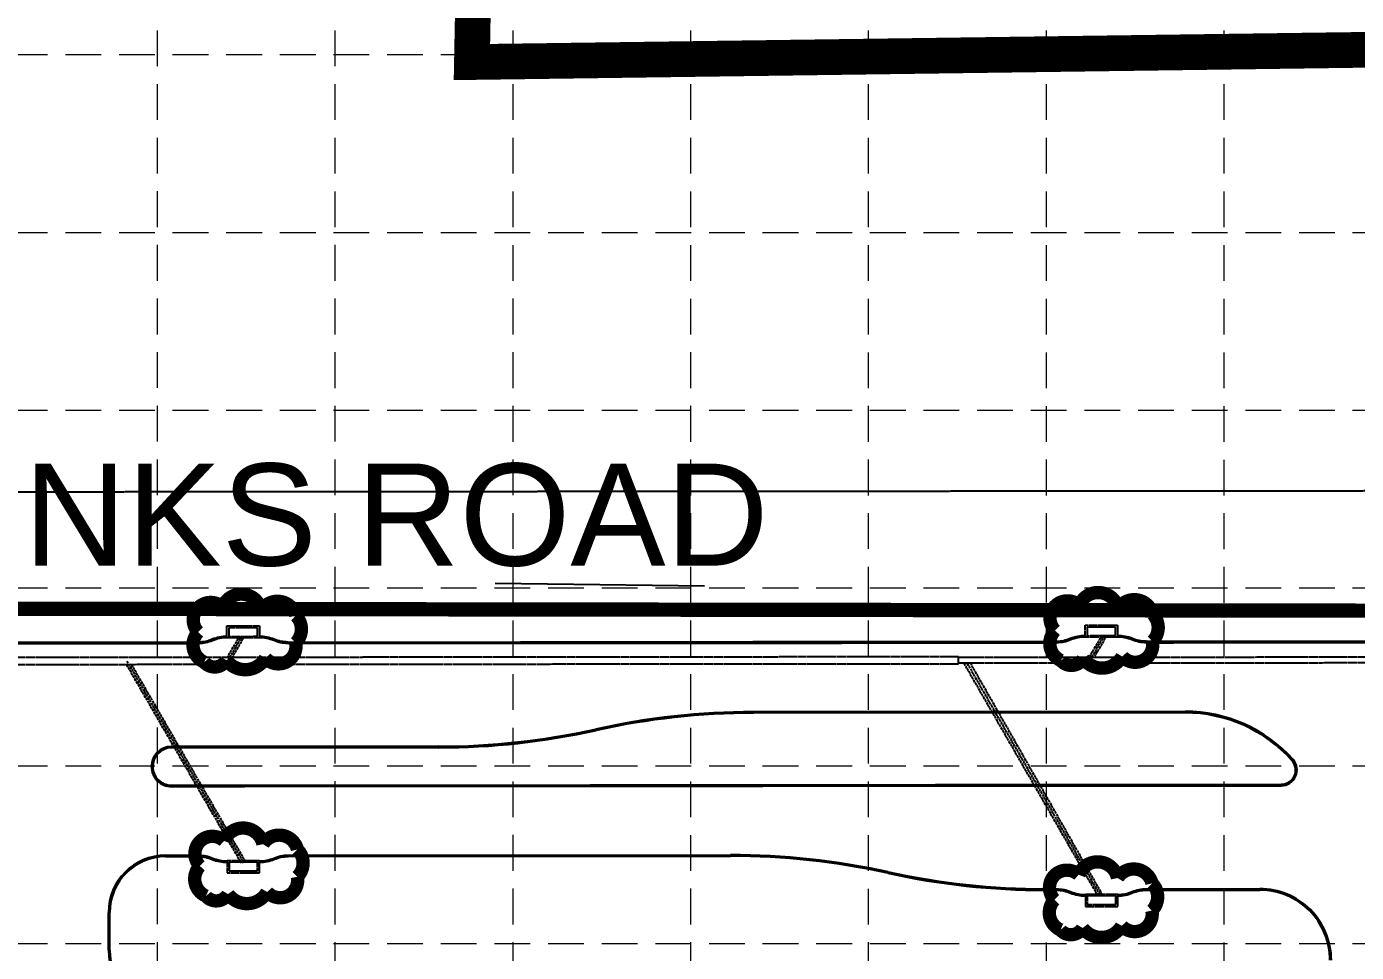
# Model space of a CAD drawing. Header units: inches. Extents: x 2412594 to 2415086, y 7034205 to 7038188.
# Drawn here: x 2413546.1 to 2414010.9, y 7036814.9 to 7037138.5 of the extents above; entities that cross this region are included whole.
import ezdxf

# ---------------------------------------------------------------- set-up
doc = ezdxf.new("R2010")
doc.units = ezdxf.units.IN
doc.header["$MEASUREMENT"] = 0
for name, pattern in [('2752-06.112 Base Storm$0$CNTRLN', [1.125, 0.75, -0.125, 0.125, -0.125]), ('ESMT', [0.32, 0.24, -0.08]), ('HIDDEN', [0.375, 0.25, -0.125])]:
    doc.linetypes.add(name, pattern=pattern)
for name, color, linetype in [('GRID', 254, 'HIDDEN'), ('LEGEND', 7, 'Continuous'), ('LIMITS OF DISTURBANCE', 1, 'HIDDEN'), ('P-CNTR-1', 1, 'Continuous'), ('P-ESMT', 3, 'ESMT'), ('P-PVMT', 3, 'Continuous'), ('P-UTIL-T', 3, 'Continuous'), ('STORM', 5, '2752-06.112 Base Storm$0$CNTRLN')]:
    doc.layers.add(name, color=color, linetype=linetype)
doc.styles.get("Standard").update_dxf_attribs({"font": 'ARIAL.TTF'})

msp = doc.modelspace()

# ---------------------------------------------------------------- linework, layer by layer
at = {"color": 7, "const_width": 12.48}
msp.add_lwpolyline([(2413720.85, 7038082.9), (2414022.3, 7038086.08), (2414078.7, 7038006.55), (2414213.68, 7037786.53), (2414208.55, 7037512.75), (2414195.63, 7037132.89), (2413701.75, 7037126.13), (2413718.46, 7038020.78)], close=True, dxfattribs=at)
at = {"layer": 'GRID', "color": 252, "linetype": 'HIDDEN', "lineweight": 0, "ltscale": 50}
for p, q in [((2413591.83, 7034518.43), (2413591.83, 7038123.05)), ((2413653.98, 7034518.42), (2413653.98, 7038123.05)), ((2413716.13, 7034518.41), (2413716.13, 7038123.05)), ((2413778.27, 7034518.4), (2413778.27, 7038123.05)), ((2413840.42, 7034518.39), (2413840.42, 7038123.05)), ((2413902.57, 7034518.38), (2413902.57, 7038123.05)), ((2413964.71, 7034518.37), (2413964.71, 7038123.05)), ((2412659.63, 7037128.71), (2415021.2, 7037128.71)), ((2412659.63, 7037066.56), (2415021.2, 7037066.56)), ((2412659.63, 7037004.42), (2415021.2, 7037004.42)), ((2412659.63, 7036942.27), (2415021.2, 7036942.27)), ((2412659.63, 7036880.12), (2415021.2, 7036880.12)), ((2412659.63, 7036817.98), (2415021.2, 7036817.98))]:
    msp.add_line(p, q, dxfattribs=at)
at = {"layer": 'LEGEND', "color": 170, "ltscale": 100, "const_width": 4.66}
for points in [[(2413629.57, 7036917.76, 0.520567), (2413629.57, 7036917.76, 0.765195), (2413640.12, 7036923.07, 0.417879), (2413640.18, 7036932.62, 0.6649), (2413628.13, 7036934.46, 0.744833), (2413614.54, 7036935.6, 0.975642), (2413606.07, 7036926.86, 0.520567), (2413608.18, 7036916.32, 0.520567), (2413615.91, 7036917.02, 0.540264), (2413629.57, 7036917.76)], [(2413929.08, 7036918.32, 0.520567), (2413929.08, 7036918.32, 0.765195), (2413939.62, 7036923.62, 0.417879), (2413939.69, 7036933.18, 0.6649), (2413927.64, 7036935.02, 0.744833), (2413914.04, 7036936.16, 0.975642), (2413905.58, 7036927.41, 0.520567), (2413907.68, 7036916.87, 0.520567), (2413915.41, 7036917.58, 0.540264), (2413929.08, 7036918.32)], [(2413630.16, 7036835.99, 0.520567), (2413630.16, 7036835.99, 0.765195), (2413640.71, 7036841.3, 0.417879), (2413640.77, 7036850.85, 0.6649), (2413628.72, 7036852.69, 0.744833), (2413615.13, 7036853.83, 0.975642), (2413606.66, 7036845.08, 0.520567), (2413608.77, 7036834.55, 0.520567), (2413616.5, 7036835.25, 0.540264), (2413630.16, 7036835.99)], [(2413928.89, 7036824.16, 0.520567), (2413928.89, 7036824.16, 0.765195), (2413939.44, 7036829.47, 0.417879), (2413939.5, 7036839.02, 0.6649), (2413927.45, 7036840.86, 0.744833), (2413913.86, 7036842, 0.975642), (2413905.39, 7036833.26, 0.520567), (2413907.5, 7036822.72, 0.520567), (2413915.23, 7036823.42, 0.540264), (2413928.89, 7036824.16)]]:
    msp.add_lwpolyline(points, format="xyb", close=True, dxfattribs=at)
at = {"layer": 'LIMITS OF DISTURBANCE', "ltscale": 60, "const_width": 5}
msp.add_lwpolyline([(2414786.58, 7035859.94), (2414739.61, 7035922.32), (2414654.79, 7036041.88), (2414554.94, 7036271.98), (2414463.5, 7036453.57), (2414436.21, 7036571.18), (2414426.35, 7036933.74), (2413311.3, 7036935.34), (2413183.76, 7036923.44), (2413173.05, 7036917.91), (2413161.81, 7036918.85), (2413145.89, 7036915.1), (2413063.46, 7036887.01), (2413070.02, 7036868.29), (2413078.88, 7036845.68), (2413065.89, 7036577.29), (2413056.21, 7036041.03), (2413030.31, 7035479.11), (2413017.28, 7034895.95), (2414287.42, 7034879.34), (2414828.02, 7035457.38), (2414835.09, 7035727.38), (2414842.36, 7035789.59)], close=True, dxfattribs=at)
at = {"layer": 'P-CNTR-1', "color": 35}
msp.add_line((2413783.1, 7036942.86, 496), (2413709.84, 7036943.87, 496), dxfattribs=at)
at = {"layer": 'P-CNTR-1', "color": 35, "elevation": 496}
msp.add_lwpolyline([(2413783.1, 7036942.86), (2413709.84, 7036943.87)], dxfattribs=at)
msp.add_lwpolyline([(2413783.1, 7036942.86), (2413709.84, 7036943.87)], dxfattribs=at)
msp.add_lwpolyline([(2413783.1, 7036942.86), (2413709.84, 7036943.87)], dxfattribs=at)
at = {"layer": 'P-ESMT', "color": 9}
msp.add_line((2414451.49, 7036976.52), (2413385.95, 7036975.66), dxfattribs=at)
at = {"layer": 'P-PVMT', "color": 7}
for p, q in [((2413501.99, 7036923.26), (2413606.12, 7036923.34)), ((2413501.99, 7036922.76), (2413606.12, 7036922.84)), ((2413637.46, 7036923.37), (2413800, 7036923.5)), ((2413637.46, 7036922.87), (2413800, 7036923)), ((2413800, 7036923.5), (2413906.12, 7036923.58)), ((2413800, 7036923), (2413830.99, 7036923.02)), ((2413830.99, 7036923.02), (2413906.12, 7036923.08)), ((2413937.46, 7036923.61), (2413947, 7036923.61)), ((2413937.46, 7036923.11), (2413947, 7036923.11)), ((2413947, 7036923.61), (2414031.12, 7036923.68)), ((2413947, 7036923.11), (2414031.12, 7036923.18)), ((2413951.12, 7036899.11), (2413800.18, 7036898.99)), ((2413951.12, 7036898.61), (2413800.18, 7036898.49)), ((2413690.19, 7036886.91), (2413596.68, 7036886.84)), ((2413690.19, 7036886.41), (2413596.68, 7036886.34)), ((2413596.62, 7036873.34), (2413622.23, 7036873.35)), ((2413596.62, 7036872.84), (2413622.23, 7036872.85)), ((2413622.23, 7036873.35), (2413984.68, 7036873.64)), ((2413622.23, 7036872.85), (2413984.68, 7036873.14)), ((2413979.69, 7036873.14), (2413979.69, 7036873.14)), ((2413594.67, 7036848.83), (2413606.18, 7036848.84)), ((2413594.67, 7036848.33), (2413606.18, 7036848.34)), ((2413637.52, 7036848.87), (2413792.15, 7036848.99)), ((2413637.52, 7036848.37), (2413792.15, 7036848.49)), ((2413902.15, 7036837.08), (2413906.18, 7036837.08)), ((2413937.52, 7036837.11), (2413977.16, 7036837.14)), ((2413937.53, 7036836.61), (2413977.16, 7036836.64)), ((2413902.15, 7036836.58), (2413906.19, 7036836.58)), ((2413574.68, 7036815.61), (2413574.68, 7036828.83)), ((2413575.18, 7036815.61), (2413575.18, 7036828.83))]:
    msp.add_line(p, q, dxfattribs=at)
for points in [[(2413616.11, 7036925.35, 0.099035), (2413610.92, 7036924.31, -0.099003), (2413606.12, 7036923.34, -0.099035)], [(2413637.46, 7036923.37, -0.099036), (2413632.65, 7036924.32, 0.099004), (2413627.45, 7036925.36, 0.099004)], [(2413916.11, 7036925.59, 0.099035), (2413910.92, 7036924.55, -0.099003), (2413906.12, 7036923.58, -0.099035)], [(2413916.11, 7036925.09, 0.099035), (2413911.11, 7036924.09, -0.099004), (2413906.12, 7036923.08)], [(2413937.46, 7036923.61, -0.099036), (2413932.65, 7036924.56, 0.099004), (2413927.45, 7036925.6, 0.099004)], [(2413937.46, 7036923.11, -0.099035), (2413932.45, 7036924.1, 0.099004), (2413927.45, 7036925.1)], [(2413616.11, 7036924.85, 0.099035), (2413611.11, 7036923.84, -0.099004), (2413606.12, 7036922.84)], [(2413637.46, 7036922.87, -0.099035), (2413632.45, 7036923.86, 0.099004), (2413627.45, 7036924.86)], [(2413606.18, 7036848.84, -0.099035), (2413611.18, 7036847.84, 0.099004), (2413616.18, 7036846.85)], [(2413606.18, 7036848.34, -0.099036), (2413610.98, 7036847.38, 0.099004), (2413616.18, 7036846.35, 0.099004)], [(2413627.52, 7036846.86, 0.099035), (2413632.52, 7036847.86, -0.099005), (2413637.52, 7036848.87)], [(2413627.52, 7036846.36, 0.099035), (2413632.71, 7036847.4, -0.099005), (2413637.52, 7036848.37, -0.099035)], [(2413906.18, 7036837.08, -0.099035), (2413911.19, 7036836.09, 0.099004), (2413916.19, 7036835.09)], [(2413927.53, 7036835.1, 0.099035), (2413932.53, 7036836.1, -0.099005), (2413937.52, 7036837.11)], [(2413906.19, 7036836.58, -0.099036), (2413910.99, 7036835.62, 0.099004), (2413916.19, 7036834.59, 0.099004)], [(2413927.53, 7036834.6, 0.099035), (2413932.72, 7036835.64, -0.099005), (2413937.53, 7036836.61, -0.099035)]]:
    msp.add_lwpolyline(points, format="xyb", dxfattribs=at)
for centre, radius, start, end in [((2413800.42, 7036642.99), 256, 90.0525, 102.4911), ((2413800.42, 7036642.99), 255.5, 90.0525, 102.4911), ((2413951.16, 7036848.61), 50.5, 41.8563, 90.046), ((2413951.16, 7036848.61), 50, 41.8563, 90.046), ((2413690, 7037141.41), 254.5, 270.0428, 282.4911), ((2413690, 7037141.41), 255, 270.0428, 282.4911), ((2413596.68, 7036879.84), 7, 90.0428, 180), ((2413596.68, 7036879.84), 6.5, 90.0428, 180), ((2413596.68, 7036879.84), 7, 180, 270.0428), ((2413596.68, 7036879.84), 6.5, 180, 270.0428), ((2413984.68, 7036878.64), 5.5, 270.046, 41.8563), ((2413984.68, 7036878.64), 5, 270.046, 41.8563), ((2413594.68, 7036828.83), 20, 90.046, 180), ((2413594.68, 7036828.83), 19.5, 90.046, 180), ((2413792.35, 7036593.49), 255.5, 77.5936, 90.046), ((2413792.35, 7036593.49), 255, 77.5936, 90.046), ((2413901.95, 7037091.68), 255.1, 257.5936, 270.046), ((2413901.95, 7037091.68), 254.6, 257.5936, 270.046), ((2413977.18, 7036812.14), 25, 0, 90.046), ((2413977.18, 7036812.14), 24.5, 0, 90.046), ((2413594.68, 7036815.61), 20, 180, 270), ((2413594.68, 7036815.61), 19.5, 180, 270)]:
    msp.add_arc(centre, radius, start, end, dxfattribs=at)
at = {"layer": 'STORM', "color": 5}
for p, q in [((2413620.45, 7036925.38), (2413616.27, 7036918.12)), ((2413622.18, 7036925.38), (2413618, 7036918.13)), ((2413921.9, 7036925.62), (2413917.72, 7036918.37)), ((2413923.63, 7036925.62), (2413919.45, 7036918.37)), ((2413871.88, 7036915.8), (2413871.88, 7036918.3)), ((2413873.72, 7036915.93), (2413920.4, 7036834.93)), ((2413875.99, 7036915.93), (2413922.13, 7036834.93)), ((2413580.99, 7036915.42), (2413621.03, 7036846.2)), ((2413582.73, 7036915.42), (2413622.76, 7036846.2))]:
    msp.add_line(p, q, dxfattribs=at)
at = {"layer": 'STORM', "color": 5, "linetype": '2752-06.112 Base Storm$0$CNTRLN'}
for p, q in [((2413621.32, 7036925.38), (2413616.41, 7036916.87)), ((2413922.76, 7036925.62), (2413917.86, 7036917.12)), ((2413581.14, 7036916.67), (2413621.9, 7036846.2)), ((2413874.88, 7036915.9), (2413921.26, 7036834.93))]:
    msp.add_line(p, q, dxfattribs=at)
at = {"layer": 'STORM', "color": 5}
for points in [[(2413616.11, 7036929.02), (2413627.45, 7036929.03), (2413627.45, 7036924.86), (2413616.11, 7036924.85)], [(2413626.78, 7036925.36), (2413626.78, 7036928.36), (2413616.78, 7036928.35), (2413616.78, 7036925.35)], [(2413916.11, 7036929.26), (2413927.45, 7036929.27), (2413927.45, 7036925.1), (2413916.11, 7036925.09)], [(2413926.78, 7036925.6), (2413926.78, 7036928.6), (2413916.78, 7036928.59), (2413916.78, 7036925.59)], [(2413616.18, 7036842.68), (2413627.52, 7036842.69), (2413627.52, 7036846.86), (2413616.18, 7036846.85)], [(2413916.19, 7036830.92), (2413927.53, 7036830.93), (2413927.53, 7036835.1), (2413916.19, 7036835.09)]]:
    msp.add_lwpolyline(points, close=True, dxfattribs=at)
for points in [[(2413160.44, 7036914.16, 0.142204), (2413216.16, 7036905.07, -0.030012), (2413386.01, 7036915.41), (2413871.88, 7036915.8)], [(2413161.52, 7036916.42, 0.142204), (2413215.85, 7036907.56, -0.030012), (2413386.01, 7036917.91), (2413871.88, 7036918.3)]]:
    msp.add_lwpolyline(points, format="xyb", dxfattribs=at)
for points in [[(2413871.88, 7036918.05), (2414021.88, 7036918.17)], [(2413871.88, 7036916.05), (2414021.89, 7036916.17)], [(2413616.85, 7036846.35), (2413616.85, 7036843.35), (2413626.85, 7036843.36), (2413626.85, 7036846.36), (2413616.85, 7036846.35)], [(2413916.86, 7036834.59), (2413916.86, 7036831.59), (2413926.86, 7036831.6), (2413926.86, 7036834.6), (2413916.86, 7036834.59)]]:
    msp.add_lwpolyline(points, dxfattribs=at)

# ---------------------------------------------------------------- texts
at = {"layer": 'P-UTIL-T', "color": 7, "insert": (2413628.11, 7036985.77), "char_height": 35.7, "width": 407.9039, "attachment_point": 2}
msp.add_mtext(' SPINKS ROAD', dxfattribs=at)

doc.saveas('drawing.dxf')
